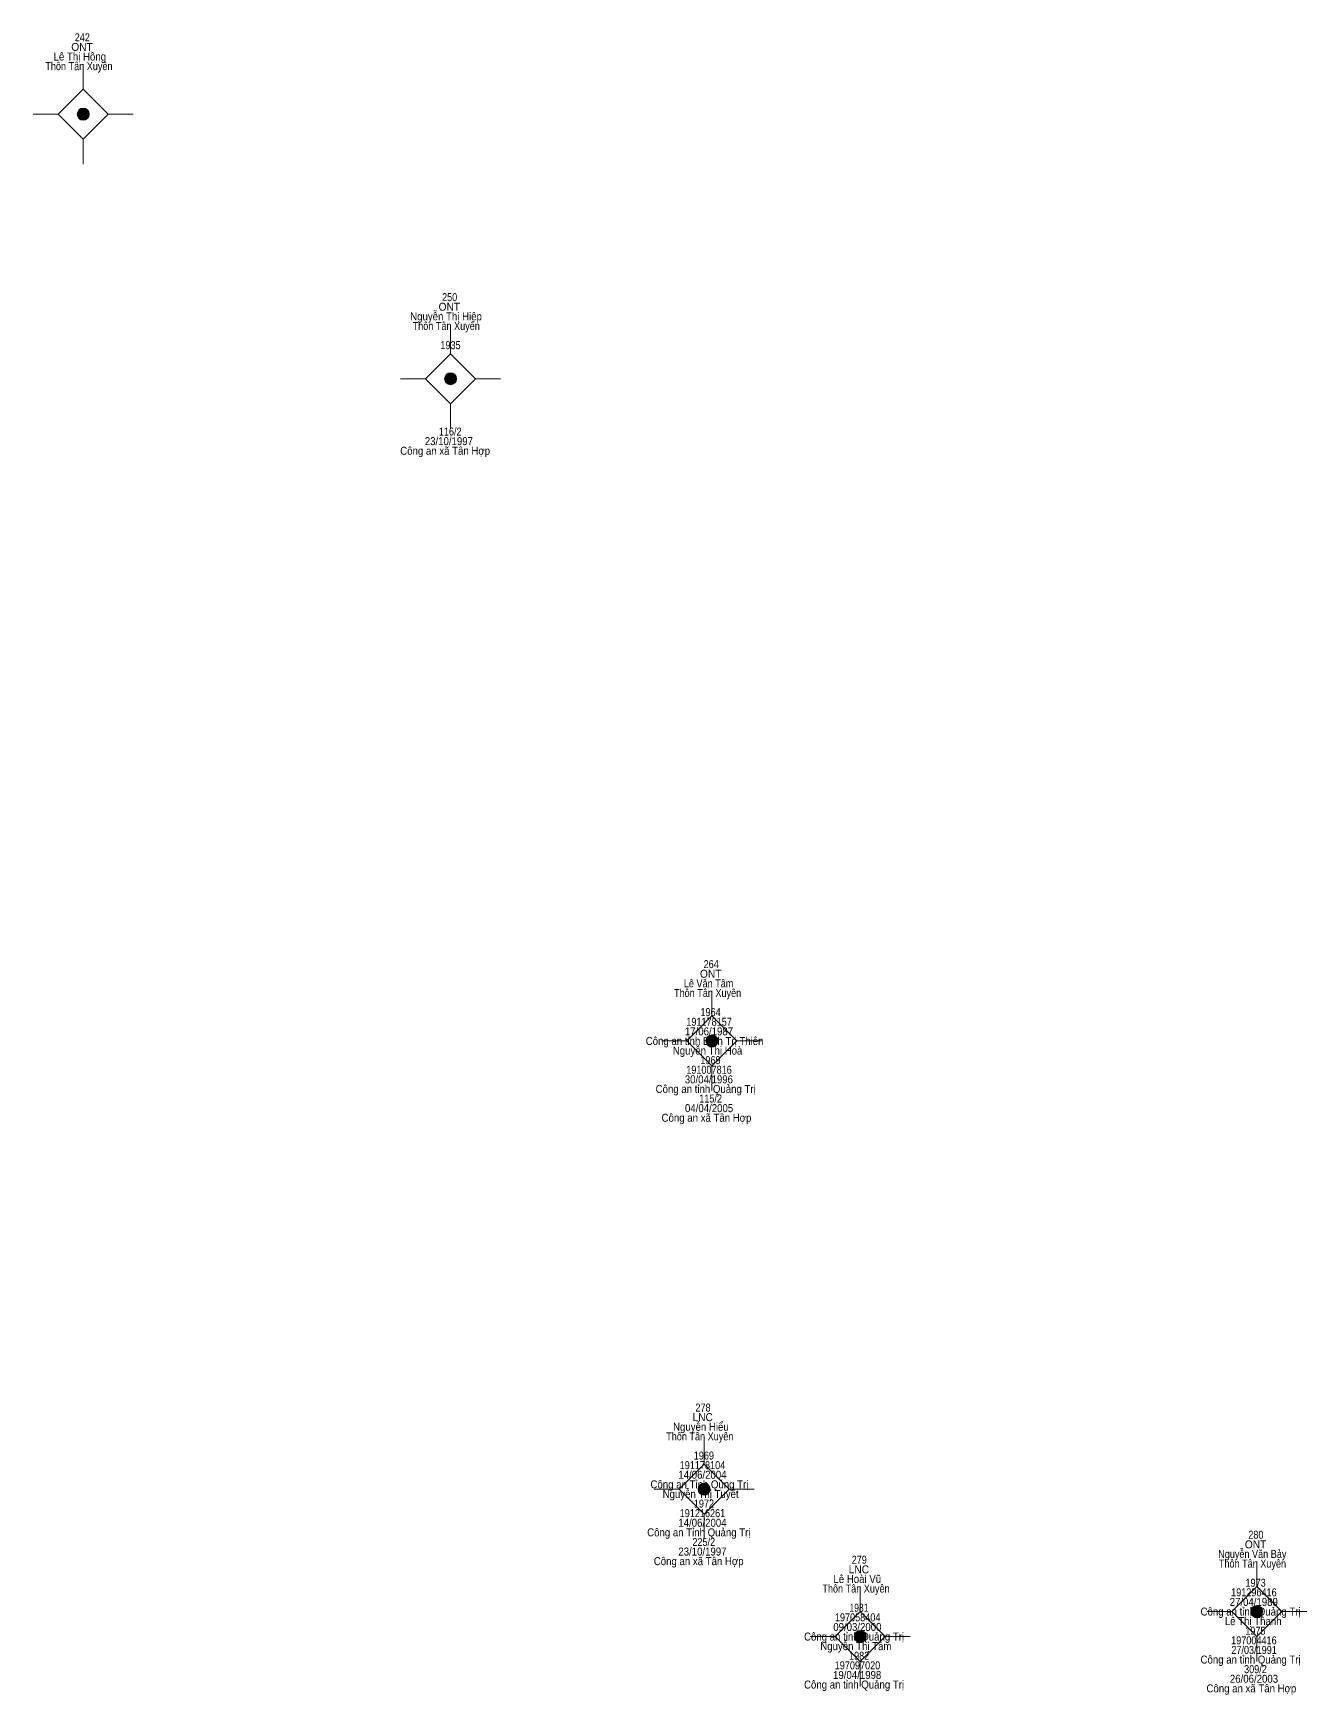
# Model space of a CAD drawing. Header units: metres. Extents: x 550999 to 552168, y 1840994 to 1841978.
# Drawn here: x 551428.7 to 551492.4, y 1841161 to 1841244 of the extents above; entities that cross this region are included whole.
import ezdxf
from ezdxf.enums import TextEntityAlignment as Align

# ---------------------------------------------------------------- set-up
doc = ezdxf.new("R2010")
doc.units = ezdxf.units.M
doc.header["$LTSCALE"] = 0.16
doc.layers.add('11', color=7, linetype='Continuous', lineweight=13)
doc.layers.add('15', color=7, linetype='Continuous')

msp = doc.modelspace()

# ---------------------------------------------------------------- hatches: boundary and pattern name
at = {"layer": '11'}
for points in [[(551431.5395, 1841240, 1), (551430.9395, 1841240, 1)], [(551449.9095, 1841226.77, 1), (551449.3095, 1841226.77, 1)], [(551462.9795, 1841193.66, 1), (551462.3795, 1841193.66, 1)], [(551462.5895, 1841171.25, 1), (551461.9895, 1841171.25, 1)], [(551490.2295, 1841165.13, 1), (551489.6295, 1841165.13, 1)], [(551470.3995, 1841163.88, 1), (551469.7995, 1841163.88, 1)]]:
    msp.add_hatch(color=256, dxfattribs=at).paths.add_polyline_path(points)

# ---------------------------------------------------------------- linework, layer by layer
for p, q in [((551431.24, 1841242.5), (551431.24, 1841241.25)), ((551429.99, 1841240), (551428.74, 1841240)), ((551433.74, 1841240), (551432.49, 1841240)), ((551431.24, 1841238.75), (551431.24, 1841237.5)), ((551449.61, 1841229.27), (551449.61, 1841228.02)), ((551448.36, 1841226.77), (551447.11, 1841226.77)), ((551452.11, 1841226.77), (551450.86, 1841226.77)), ((551449.61, 1841225.52), (551449.61, 1841224.27)), ((551462.68, 1841196.16), (551462.68, 1841194.91)), ((551461.43, 1841193.66), (551460.18, 1841193.66)), ((551465.18, 1841193.66), (551463.93, 1841193.66)), ((551462.68, 1841192.41), (551462.68, 1841191.16)), ((551462.29, 1841173.75), (551462.29, 1841172.5)), ((551461.04, 1841171.25), (551459.79, 1841171.25)), ((551464.79, 1841171.25), (551463.54, 1841171.25)), ((551462.29, 1841170), (551462.29, 1841168.75)), ((551489.93, 1841167.63), (551489.93, 1841166.38)), ((551470.1, 1841166.38), (551470.1, 1841165.13)), ((551488.68, 1841165.13), (551487.43, 1841165.13)), ((551492.43, 1841165.13), (551491.18, 1841165.13)), ((551468.85, 1841163.88), (551467.6, 1841163.88)), ((551472.6, 1841163.88), (551471.35, 1841163.88)), ((551489.93, 1841163.88), (551489.93, 1841162.63)), ((551470.1, 1841162.63), (551470.1, 1841161.38))]:
    msp.add_line(p, q, dxfattribs=at)
for points in [[(551431.24, 1841241.25), (551429.99, 1841240), (551431.24, 1841238.75), (551432.49, 1841240)], [(551449.61, 1841228.02), (551448.36, 1841226.77), (551449.61, 1841225.52), (551450.86, 1841226.77)], [(551462.68, 1841194.91), (551461.43, 1841193.66), (551462.68, 1841192.41), (551463.93, 1841193.66)], [(551462.29, 1841172.5), (551461.04, 1841171.25), (551462.29, 1841170), (551463.54, 1841171.25)], [(551489.93, 1841166.38), (551488.68, 1841165.13), (551489.93, 1841163.88), (551491.18, 1841165.13)], [(551470.1, 1841165.13), (551468.85, 1841163.88), (551470.1, 1841162.63), (551471.35, 1841163.88)]]:
    msp.add_lwpolyline(points, close=True, dxfattribs=at)
for centre in [(551431.2395, 1841240), (551449.6095, 1841226.77), (551462.6795, 1841193.66), (551462.2895, 1841171.25), (551489.9295, 1841165.13), (551470.0995, 1841163.88)]:
    msp.add_circle(centre, 0.3, dxfattribs=at)

# ---------------------------------------------------------------- texts
at = {"layer": '15'}
for s, width, p in [('242', 0.85, (551431.195, 1841243.64)), ('Lê Thị Hồng', 0.9, (551431.07, 1841242.68)), ('ONT', 0.95, (551431.18, 1841243.16)), ('Thôn Tân Xuyên', 0.85, (551431.025, 1841242.2)), ('ONT', 0.95, (551449.55, 1841230.17)), ('250', 0.85, (551449.565, 1841230.65)), ('Nguyễn Thị Hiệp', 0.9, (551449.385, 1841229.69)), ('Thôn Tân Xuyên', 0.85, (551449.395, 1841229.21)), (' 1935', 0.85, (551449.545, 1841228.25)), (' 23/10/1997', 0.9, (551449.46, 1841223.45)), (' 116/2', 0.85, (551449.53, 1841223.93)), ('Công an xã Tân Hợp', 0.9, (551449.34, 1841222.97)), ('ONT', 0.95, (551462.62, 1841196.82)), ('264', 0.85, (551462.645, 1841197.3)), ('Thôn Tân Xuyên', 0.85, (551462.465, 1841195.86)), ('Lê Văn Tâm', 0.85, (551462.515, 1841196.34)), ('191178157', 0.85, (551462.54, 1841194.42)), ('1964', 0.85, (551462.615, 1841194.9)), ('Công an tỉnh Bình Trị Thiên', 0.9, (551462.315, 1841193.46)), ('17/06/1987', 0.9, (551462.535, 1841193.94)), ('Nguyễn Thị Hoà', 0.9, (551462.465, 1841192.98)), ('191007816', 0.85, (551462.535, 1841192.02)), ('1969', 0.85, (551462.61, 1841192.5)), ('Công an tỉnh Quảng Trị', 0.9, (551462.37, 1841191.06)), ('30/04/1996', 0.9, (551462.53, 1841191.54)), ('04/04/2005', 0.9, (551462.54, 1841190.1)), ('115/2', 0.85, (551462.615, 1841190.58)), ('Công an xã Tân Hợp', 0.9, (551462.41, 1841189.62)), ('278', 0.85, (551462.235, 1841175.13)), ('Nguyễn Hiểu', 0.9, (551462.13, 1841174.17)), ('LNC', 0.95, (551462.22, 1841174.65)), ('Thôn Tân Xuyên', 0.85, (551462.075, 1841173.69)), (' 1969', 0.85, (551462.215, 1841172.73)), (' 14/06/2004', 0.9, (551462.14, 1841171.77)), (' 191178104', 0.85, (551462.145, 1841172.25)), (' Công an Tỉnh Qủng Trị', 0.9, (551461.99, 1841171.29)), (' Nguyễn Thị Tuyết', 0.9, (551462.05, 1841170.81)), (' 1972', 0.85, (551462.22, 1841170.33)), (' 14/06/2004', 0.9, (551462.14, 1841169.37)), (' 191216261', 0.85, (551462.145, 1841169.85)), (' Công an Tỉnh Quảng Trị', 0.9, (551461.96, 1841168.89)), ('280', 0.85, (551489.885, 1841168.77)), (' 23/10/1997', 0.9, (551462.14, 1841167.93)), (' 225/2', 0.85, (551462.21, 1841168.41)), ('Nguyễn Văn Bảy', 0.85, (551489.705, 1841167.81)), ('ONT', 0.95, (551489.87, 1841168.29)), ('Công an xã Tân Hợp', 0.9, (551462.02, 1841167.45)), ('LNC', 0.95, (551470.03, 1841167.04)), ('279', 0.85, (551470.05, 1841167.52)), ('Thôn Tân Xuyên', 0.85, (551489.715, 1841167.33)), ('Thôn Tân Xuyên', 0.85, (551469.885, 1841166.08)), ('Lê Hoài Vũ', 0.9, (551469.95, 1841166.56)), ('1973', 0.85, (551489.87, 1841166.37)), ('27/04/1989', 0.9, (551489.78, 1841165.41)), ('191296416', 0.85, (551489.785, 1841165.89)), ('197058404', 0.85, (551469.97, 1841164.64)), ('1981', 0.8, (551470.035, 1841165.12)), ('Công an tỉnh Quảng Trị', 0.9, (551489.62, 1841164.93)), ('Lê Thị Thanh', 0.9, (551489.75, 1841164.45)), ('Công an tỉnh Quảng Trị', 0.9, (551469.79, 1841163.68)), ('09/03/2000', 0.9, (551469.955, 1841164.16)), ('197004416', 0.85, (551489.785, 1841163.49)), ('1975', 0.85, (551489.86, 1841163.97)), ('Nguyễn Thị Tâm', 0.9, (551469.88, 1841163.2)), ('1982', 0.85, (551470.045, 1841162.72)), ('27/03/1991', 0.85, (551489.795, 1841163.01)), ('197097020', 0.85, (551469.96, 1841162.24)), ('Công an tỉnh Quảng Trị', 0.9, (551489.62, 1841162.53)), ('309/2', 0.85, (551489.865, 1841162.05)), ('Công an tỉnh Quảng Trị', 0.9, (551469.79, 1841161.28)), ('19/04/1998', 0.9, (551469.945, 1841161.76)), ('Công an xã Tân Hợp', 0.9, (551489.66, 1841161.09)), ('26/06/2003', 0.9, (551489.79, 1841161.57))]:
    msp.add_text(s, height=0.4, dxfattribs=dict(at, width=width)).set_placement(p, align=Align.CENTER)

doc.saveas('drawing.dxf')
